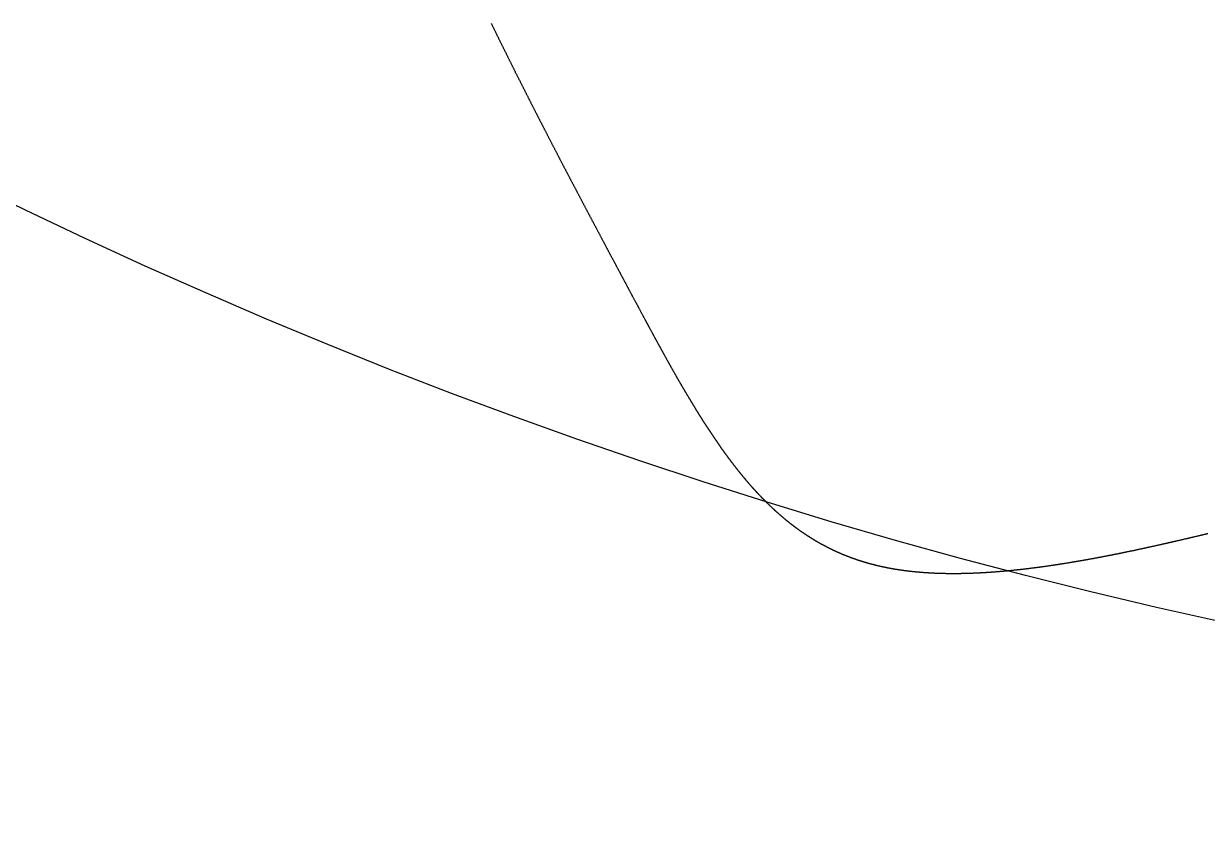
# Model space of a CAD drawing. Header units: millimetres. Extents: x 88 to 97873, y 32 to 55088.
# Drawn here: x 48499.761 to 48502.241, y 5102.381 to 5104.083 of the extents above; entities that cross this region are included whole.
import ezdxf

# ---------------------------------------------------------------- set-up
doc = ezdxf.new("R2010")
doc.units = ezdxf.units.MM
doc.header["$LTSCALE"] = 0.3

msp = doc.modelspace()

# ---------------------------------------------------------------- linework, layer by layer
msp.add_lwpolyline([(48500.7406, 5104.0839), (48500.7412, 5104.0827), (48500.7417, 5104.0816), (48500.7423, 5104.0804), (48500.7429, 5104.0792), (48500.7435, 5104.078), (48500.744, 5104.0769), (48500.7446, 5104.0757), (48500.7452, 5104.0745), (48500.7458, 5104.0733), (48500.7463, 5104.0722), (48500.7469, 5104.071), (48500.7475, 5104.0698), (48500.748, 5104.0687), (48500.7486, 5104.0675), (48500.7492, 5104.0663), (48500.7498, 5104.0651), (48500.7503, 5104.064), (48500.7509, 5104.0628), (48500.7515, 5104.0616), (48500.7521, 5104.0605), (48500.7526, 5104.0593), (48500.7532, 5104.0581), (48500.7538, 5104.057), (48500.7544, 5104.0558), (48500.7549, 5104.0546), (48500.7555, 5104.0534), (48500.7561, 5104.0523), (48500.7567, 5104.0511), (48500.7572, 5104.0499), (48500.7578, 5104.0488), (48500.7584, 5104.0476), (48500.7589, 5104.0464), (48500.7595, 5104.0453), (48500.7601, 5104.0441), (48500.7607, 5104.043), (48500.7612, 5104.0418), (48500.7618, 5104.0406), (48500.7624, 5104.0395), (48500.763, 5104.0383), (48500.7635, 5104.0371), (48500.7641, 5104.036), (48500.7647, 5104.0348), (48500.7653, 5104.0336), (48500.7658, 5104.0325), (48500.7664, 5104.0313), (48500.767, 5104.0302), (48500.7676, 5104.029), (48500.7681, 5104.0278), (48500.7687, 5104.0267), (48500.7693, 5104.0255), (48500.7699, 5104.0244), (48500.7704, 5104.0232), (48500.771, 5104.022), (48500.7716, 5104.0209), (48500.7722, 5104.0197), (48500.7727, 5104.0186), (48500.7733, 5104.0174), (48500.7739, 5104.0162), (48500.7745, 5104.0151), (48500.775, 5104.0139), (48500.7756, 5104.0128), (48500.7762, 5104.0116), (48500.7768, 5104.0105), (48500.7773, 5104.0093), (48500.7779, 5104.0082), (48500.7785, 5104.007), (48500.7791, 5104.0058), (48500.7796, 5104.0047), (48500.7802, 5104.0035), (48500.7808, 5104.0024), (48500.7814, 5104.0012), (48500.7819, 5104.0001), (48500.7825, 5103.9989), (48500.7831, 5103.9978), (48500.7837, 5103.9966), (48500.7842, 5103.9955), (48500.7848, 5103.9943), (48500.7854, 5103.9932), (48500.786, 5103.992), (48500.7865, 5103.9909), (48500.7871, 5103.9897), (48500.7877, 5103.9886), (48500.7883, 5103.9874), (48500.7888, 5103.9863), (48500.7894, 5103.9851), (48500.79, 5103.984), (48500.7905, 5103.9828), (48500.7911, 5103.9817), (48500.7917, 5103.9805), (48500.7923, 5103.9794), (48500.7928, 5103.9782), (48500.7934, 5103.9771), (48500.794, 5103.9759), (48500.7946, 5103.9748), (48500.7951, 5103.9737), (48500.7957, 5103.9725), (48500.7963, 5103.9714), (48500.7969, 5103.9702), (48500.7974, 5103.9691), (48500.798, 5103.9679), (48500.7986, 5103.9668), (48500.7992, 5103.9657), (48500.7997, 5103.9645), (48500.8003, 5103.9634), (48500.8009, 5103.9622), (48500.8015, 5103.9611), (48500.802, 5103.9599), (48500.8026, 5103.9588), (48500.8032, 5103.9577), (48500.8038, 5103.9565), (48500.8043, 5103.9554), (48500.8049, 5103.9542), (48500.8055, 5103.9531), (48500.8061, 5103.952), (48500.8066, 5103.9508), (48500.8072, 5103.9497), (48500.8078, 5103.9486), (48500.8084, 5103.9474), (48500.8089, 5103.9463), (48500.8095, 5103.9452), (48500.8101, 5103.944), (48500.8107, 5103.9429), (48500.8112, 5103.9417), (48500.8118, 5103.9406), (48500.8124, 5103.9395), (48500.8129, 5103.9383), (48500.8135, 5103.9372), (48500.8141, 5103.9361), (48500.8147, 5103.9349), (48500.8152, 5103.9338), (48500.8158, 5103.9327), (48500.8164, 5103.9316), (48500.817, 5103.9304), (48500.8175, 5103.9293), (48500.8181, 5103.9282), (48500.8187, 5103.927), (48500.8193, 5103.9259), (48500.8198, 5103.9248), (48500.8204, 5103.9236), (48500.821, 5103.9225), (48500.8215, 5103.9214), (48500.8221, 5103.9203), (48500.8227, 5103.9191), (48500.8233, 5103.918), (48500.8238, 5103.9169), (48500.8244, 5103.9158), (48500.825, 5103.9146), (48500.8256, 5103.9135), (48500.8261, 5103.9124), (48500.8267, 5103.9112), (48500.8273, 5103.9101), (48500.8279, 5103.909), (48500.8284, 5103.9079), (48500.829, 5103.9068), (48500.8296, 5103.9056), (48500.8301, 5103.9045), (48500.8307, 5103.9034), (48500.8313, 5103.9023), (48500.8319, 5103.9011), (48500.8324, 5103.9), (48500.833, 5103.8989), (48500.8336, 5103.8978), (48500.8341, 5103.8967), (48500.8347, 5103.8955), (48500.8353, 5103.8944), (48500.8359, 5103.8933), (48500.8364, 5103.8922), (48500.837, 5103.8911), (48500.8376, 5103.89), (48500.8381, 5103.8888), (48500.8387, 5103.8877), (48500.8393, 5103.8866), (48500.8399, 5103.8855), (48500.8404, 5103.8844), (48500.841, 5103.8833), (48500.8416, 5103.8821), (48500.8421, 5103.881), (48500.8427, 5103.8799), (48500.8433, 5103.8788), (48500.8439, 5103.8777), (48500.8444, 5103.8766), (48500.845, 5103.8755), (48500.8456, 5103.8744), (48500.8461, 5103.8732), (48500.8467, 5103.8721), (48500.8473, 5103.871), (48500.8479, 5103.8699), (48500.8484, 5103.8688), (48500.849, 5103.8677), (48500.8496, 5103.8666), (48500.8501, 5103.8655), (48500.8507, 5103.8644), (48500.8513, 5103.8633), (48500.8518, 5103.8622), (48500.8524, 5103.861), (48500.853, 5103.8599), (48500.8535, 5103.8588), (48500.8541, 5103.8577), (48500.8547, 5103.8566), (48500.8553, 5103.8555), (48500.8558, 5103.8544), (48500.8564, 5103.8533), (48500.857, 5103.8522), (48500.8575, 5103.8511), (48500.8581, 5103.85), (48500.8587, 5103.8489), (48500.8592, 5103.8478), (48500.8598, 5103.8467), (48500.8604, 5103.8456), (48500.8609, 5103.8445), (48500.8615, 5103.8434), (48500.8621, 5103.8423), (48500.8626, 5103.8412), (48500.8632, 5103.8401), (48500.8638, 5103.839), (48500.8643, 5103.8379), (48500.8649, 5103.8368), (48500.8655, 5103.8357), (48500.8661, 5103.8346), (48500.8666, 5103.8335), (48500.8672, 5103.8324), (48500.8678, 5103.8313), (48500.8683, 5103.8302), (48500.8689, 5103.8291), (48500.8695, 5103.828), (48500.87, 5103.8269), (48500.8706, 5103.8259), (48500.8712, 5103.8248), (48500.8717, 5103.8237), (48500.8723, 5103.8226), (48500.8729, 5103.8215), (48500.8734, 5103.8204), (48500.874, 5103.8193), (48500.8745, 5103.8182), (48500.8751, 5103.8171), (48500.8757, 5103.816), (48500.8762, 5103.8149), (48500.8768, 5103.8139), (48500.8774, 5103.8128), (48500.8779, 5103.8117), (48500.8785, 5103.8106), (48500.8791, 5103.8095), (48500.8796, 5103.8084), (48500.8802, 5103.8073), (48500.8808, 5103.8062), (48500.8813, 5103.8052), (48500.8819, 5103.8041), (48500.8825, 5103.803), (48500.883, 5103.8019), (48500.8836, 5103.8008), (48500.8841, 5103.7997), (48500.8847, 5103.7987), (48500.8853, 5103.7976), (48500.8858, 5103.7965), (48500.8864, 5103.7954), (48500.887, 5103.7943), (48500.8875, 5103.7933), (48500.8881, 5103.7922), (48500.8887, 5103.7911), (48500.8892, 5103.79), (48500.8898, 5103.7889), (48500.8903, 5103.7879), (48500.8909, 5103.7868), (48500.8915, 5103.7857), (48500.892, 5103.7846), (48500.8926, 5103.7835), (48500.8931, 5103.7825), (48500.8937, 5103.7814), (48500.8943, 5103.7803), (48500.8948, 5103.7792), (48500.8954, 5103.7782), (48500.896, 5103.7771), (48500.8965, 5103.776), (48500.8971, 5103.775), (48500.8976, 5103.7739), (48500.8982, 5103.7728), (48500.8988, 5103.7717), (48500.8993, 5103.7707), (48500.8999, 5103.7696), (48500.9004, 5103.7685), (48500.901, 5103.7675), (48500.9016, 5103.7664), (48500.9021, 5103.7653), (48500.9027, 5103.7643), (48500.9032, 5103.7632), (48500.9038, 5103.7621), (48500.9043, 5103.7611), (48500.9049, 5103.76), (48500.9055, 5103.7589), (48500.906, 5103.7579), (48500.9066, 5103.7568), (48500.9071, 5103.7557), (48500.9077, 5103.7547), (48500.9083, 5103.7536), (48500.9088, 5103.7525), (48500.9094, 5103.7515), (48500.9099, 5103.7504), (48500.9105, 5103.7493), (48500.911, 5103.7483), (48500.9116, 5103.7472), (48500.9121, 5103.7462), (48500.9127, 5103.7451), (48500.9133, 5103.744), (48500.9138, 5103.743), (48500.9144, 5103.7419), (48500.9149, 5103.7409), (48500.9155, 5103.7398), (48500.916, 5103.7388), (48500.9166, 5103.7377), (48500.9171, 5103.7366), (48500.9177, 5103.7356), (48500.9183, 5103.7345), (48500.9188, 5103.7335), (48500.9194, 5103.7324), (48500.9199, 5103.7314), (48500.9205, 5103.7303), (48500.921, 5103.7293), (48500.9216, 5103.7282), (48500.9221, 5103.7272), (48500.9227, 5103.7261), (48500.9232, 5103.7251), (48500.9238, 5103.724), (48500.9243, 5103.723), (48500.9249, 5103.7219), (48500.9255, 5103.7209), (48500.926, 5103.7198), (48500.9266, 5103.7188), (48500.9271, 5103.7177), (48500.9277, 5103.7167), (48500.9282, 5103.7156), (48500.9288, 5103.7146), (48500.9293, 5103.7135), (48500.9299, 5103.7125), (48500.9304, 5103.7114), (48500.931, 5103.7104), (48500.9315, 5103.7094), (48500.9321, 5103.7083), (48500.9326, 5103.7073), (48500.9332, 5103.7062), (48500.9337, 5103.7052), (48500.9343, 5103.7041), (48500.9348, 5103.7031), (48500.9354, 5103.7021), (48500.9359, 5103.701), (48500.9365, 5103.7), (48500.937, 5103.6989), (48500.9376, 5103.6979), (48500.9381, 5103.6969), (48500.9387, 5103.6958), (48500.9392, 5103.6948), (48500.9397, 5103.6938), (48500.9403, 5103.6927), (48500.9408, 5103.6917), (48500.9414, 5103.6907), (48500.9419, 5103.6896), (48500.9425, 5103.6886), (48500.943, 5103.6876), (48500.9436, 5103.6865), (48500.9441, 5103.6855), (48500.9447, 5103.6845), (48500.9452, 5103.6834), (48500.9458, 5103.6824), (48500.9463, 5103.6814), (48500.9468, 5103.6803), (48500.9474, 5103.6793), (48500.9479, 5103.6783), (48500.9485, 5103.6773), (48500.949, 5103.6762), (48500.9496, 5103.6752), (48500.9501, 5103.6742), (48500.9506, 5103.6731), (48500.9512, 5103.6721), (48500.9517, 5103.6711), (48500.9523, 5103.6701), (48500.9528, 5103.669), (48500.9534, 5103.668), (48500.9539, 5103.667), (48500.9544, 5103.666), (48500.955, 5103.665), (48500.9555, 5103.6639), (48500.9561, 5103.6629), (48500.9566, 5103.6619), (48500.9572, 5103.6609), (48500.9577, 5103.6598), (48500.9582, 5103.6588), (48500.9588, 5103.6578), (48500.9593, 5103.6568), (48500.9599, 5103.6558), (48500.9604, 5103.6548), (48500.9609, 5103.6537), (48500.9615, 5103.6527), (48500.962, 5103.6517), (48500.9625, 5103.6507), (48500.9631, 5103.6497), (48500.9636, 5103.6487), (48500.9642, 5103.6477), (48500.9647, 5103.6466), (48500.9652, 5103.6456), (48500.9658, 5103.6446), (48500.9663, 5103.6436), (48500.9668, 5103.6426), (48500.9674, 5103.6416), (48500.9679, 5103.6406), (48500.9685, 5103.6396), (48500.969, 5103.6386), (48500.9695, 5103.6376), (48500.9701, 5103.6365), (48500.9706, 5103.6355), (48500.9711, 5103.6345), (48500.9717, 5103.6335), (48500.9722, 5103.6325), (48500.9727, 5103.6315), (48500.9733, 5103.6305), (48500.9738, 5103.6295), (48500.9743, 5103.6285), (48500.9749, 5103.6275), (48500.9754, 5103.6265), (48500.9759, 5103.6255), (48500.9765, 5103.6245), (48500.977, 5103.6235), (48500.9775, 5103.6225), (48500.9781, 5103.6215), (48500.9786, 5103.6205), (48500.9791, 5103.6195), (48500.9796, 5103.6185), (48500.9802, 5103.6175), (48500.9807, 5103.6165), (48500.9812, 5103.6155), (48500.9818, 5103.6145), (48500.9823, 5103.6135), (48500.9828, 5103.6125), (48500.9834, 5103.6115), (48500.9839, 5103.6105), (48500.9844, 5103.6095), (48500.9849, 5103.6086), (48500.9855, 5103.6076), (48500.986, 5103.6066), (48500.9865, 5103.6056), (48500.9871, 5103.6046), (48500.9876, 5103.6036), (48500.9881, 5103.6026), (48500.9886, 5103.6016), (48500.9892, 5103.6006), (48500.9897, 5103.5996), (48500.9902, 5103.5987), (48500.9907, 5103.5977), (48500.9913, 5103.5967), (48500.9918, 5103.5957), (48500.9923, 5103.5947), (48500.9928, 5103.5937), (48500.9934, 5103.5927), (48500.9939, 5103.5918), (48500.9944, 5103.5908), (48500.9949, 5103.5898), (48500.9955, 5103.5888), (48500.996, 5103.5878), (48500.9965, 5103.5869), (48500.997, 5103.5859), (48500.9975, 5103.5849), (48500.9981, 5103.5839), (48500.9986, 5103.5829), (48500.9991, 5103.582), (48500.9996, 5103.581), (48501.0001, 5103.58), (48501.0007, 5103.579), (48501.0012, 5103.5781), (48501.0017, 5103.5771), (48501.0022, 5103.5761), (48501.0027, 5103.5751), (48501.0033, 5103.5742), (48501.0038, 5103.5732), (48501.0043, 5103.5722), (48501.0048, 5103.5712), (48501.0053, 5103.5703), (48501.0058, 5103.5693), (48501.0064, 5103.5683), (48501.0069, 5103.5674), (48501.0074, 5103.5664), (48501.0079, 5103.5654), (48501.0084, 5103.5645), (48501.0089, 5103.5635), (48501.0095, 5103.5625), (48501.01, 5103.5616), (48501.0105, 5103.5606), (48501.011, 5103.5596), (48501.0115, 5103.5587), (48501.012, 5103.5577), (48501.0125, 5103.5567), (48501.0131, 5103.5558), (48501.0136, 5103.5548), (48501.0141, 5103.5539), (48501.0146, 5103.5529), (48501.0151, 5103.5519), (48501.0156, 5103.551), (48501.0161, 5103.55), (48501.0166, 5103.5491), (48501.0172, 5103.5481), (48501.0177, 5103.5471), (48501.0182, 5103.5462), (48501.0187, 5103.5452), (48501.0192, 5103.5443), (48501.0197, 5103.5433), (48501.0202, 5103.5424), (48501.0207, 5103.5414), (48501.0212, 5103.5405), (48501.0217, 5103.5395), (48501.0222, 5103.5386), (48501.0228, 5103.5376), (48501.0233, 5103.5367), (48501.0238, 5103.5357), (48501.0243, 5103.5348), (48501.0248, 5103.5338), (48501.0253, 5103.5329), (48501.0258, 5103.5319), (48501.0263, 5103.531), (48501.0268, 5103.53), (48501.0273, 5103.5291), (48501.0278, 5103.5281), (48501.0283, 5103.5272), (48501.0288, 5103.5262), (48501.0293, 5103.5253), (48501.0298, 5103.5243), (48501.0303, 5103.5234), (48501.0308, 5103.5225), (48501.0313, 5103.5215), (48501.0318, 5103.5206), (48501.0323, 5103.5196), (48501.0328, 5103.5187), (48501.0333, 5103.5178), (48501.0338, 5103.5168), (48501.0343, 5103.5159), (48501.0348, 5103.5149), (48501.0353, 5103.514), (48501.0358, 5103.5131), (48501.0363, 5103.5121), (48501.0368, 5103.5112), (48501.0373, 5103.5103), (48501.0378, 5103.5093), (48501.0383, 5103.5084), (48501.0388, 5103.5075), (48501.0393, 5103.5065), (48501.0398, 5103.5056), (48501.0403, 5103.5047), (48501.0408, 5103.5037), (48501.0413, 5103.5028), (48501.0418, 5103.5019), (48501.0423, 5103.501), (48501.0428, 5103.5), (48501.0433, 5103.4991), (48501.0438, 5103.4982), (48501.0443, 5103.4973), (48501.0448, 5103.4963), (48501.0453, 5103.4954), (48501.0458, 5103.4945), (48501.0463, 5103.4936), (48501.0468, 5103.4926), (48501.0473, 5103.4917), (48501.0477, 5103.4908), (48501.0482, 5103.4899), (48501.0487, 5103.4889), (48501.0492, 5103.488), (48501.0497, 5103.4871), (48501.0502, 5103.4862), (48501.0507, 5103.4853), (48501.0512, 5103.4844), (48501.0517, 5103.4834), (48501.0522, 5103.4825), (48501.0527, 5103.4816), (48501.0532, 5103.4807), (48501.0536, 5103.4798), (48501.0541, 5103.4789), (48501.0546, 5103.4779), (48501.0551, 5103.477), (48501.0556, 5103.4761), (48501.0561, 5103.4752), (48501.0566, 5103.4743), (48501.0571, 5103.4734), (48501.0576, 5103.4725), (48501.058, 5103.4716), (48501.0585, 5103.4707), (48501.059, 5103.4698), (48501.0595, 5103.4689), (48501.06, 5103.4679), (48501.0605, 5103.467), (48501.061, 5103.4661), (48501.0615, 5103.4652), (48501.0619, 5103.4643), (48501.0624, 5103.4634), (48501.0629, 5103.4625), (48501.0634, 5103.4616), (48501.0639, 5103.4607), (48501.0644, 5103.4598), (48501.0649, 5103.4589), (48501.0653, 5103.458), (48501.0658, 5103.4571), (48501.0663, 5103.4562), (48501.0668, 5103.4553), (48501.0673, 5103.4544), (48501.0678, 5103.4535), (48501.0682, 5103.4526), (48501.0687, 5103.4517), (48501.0692, 5103.4508), (48501.0697, 5103.4499), (48501.0702, 5103.4491), (48501.0707, 5103.4482), (48501.0711, 5103.4473), (48501.0716, 5103.4464), (48501.0721, 5103.4455), (48501.0726, 5103.4446), (48501.0731, 5103.4437), (48501.0735, 5103.4428), (48501.074, 5103.4419), (48501.0745, 5103.441), (48501.075, 5103.4402), (48501.0755, 5103.4393), (48501.0759, 5103.4384), (48501.0764, 5103.4375), (48501.0769, 5103.4366), (48501.0774, 5103.4357), (48501.0779, 5103.4348), (48501.0783, 5103.434), (48501.0788, 5103.4331), (48501.0793, 5103.4322), (48501.0798, 5103.4313), (48501.0803, 5103.4304), (48501.0807, 5103.4296), (48501.0812, 5103.4287), (48501.0817, 5103.4278), (48501.0822, 5103.4269), (48501.0826, 5103.426), (48501.0831, 5103.4252), (48501.0836, 5103.4243), (48501.0841, 5103.4234), (48501.0845, 5103.4225), (48501.085, 5103.4217), (48501.0855, 5103.4208), (48501.086, 5103.4199), (48501.0865, 5103.4191), (48501.0869, 5103.4182), (48501.0874, 5103.4173), (48501.0879, 5103.4164), (48501.0884, 5103.4156), (48501.0888, 5103.4147), (48501.0893, 5103.4138), (48501.0898, 5103.413), (48501.0903, 5103.4121), (48501.0907, 5103.4112), (48501.0912, 5103.4104), (48501.0917, 5103.4095), (48501.0922, 5103.4086), (48501.0926, 5103.4078), (48501.0931, 5103.4069), (48501.0936, 5103.406), (48501.094, 5103.4052), (48501.0945, 5103.4043), (48501.095, 5103.4035), (48501.0955, 5103.4026), (48501.0959, 5103.4017), (48501.0964, 5103.4009), (48501.0969, 5103.4), (48501.0974, 5103.3992), (48501.0978, 5103.3983), (48501.0983, 5103.3975), (48501.0988, 5103.3966), (48501.0992, 5103.3957), (48501.0997, 5103.3949), (48501.1002, 5103.394), (48501.1007, 5103.3932), (48501.1011, 5103.3923), (48501.1016, 5103.3915), (48501.1021, 5103.3906), (48501.1025, 5103.3898), (48501.103, 5103.3889), (48501.1035, 5103.3881), (48501.104, 5103.3872), (48501.1044, 5103.3864), (48501.1049, 5103.3855), (48501.1054, 5103.3847), (48501.1058, 5103.3839), (48501.1063, 5103.383), (48501.1068, 5103.3822), (48501.1072, 5103.3813), (48501.1077, 5103.3805), (48501.1082, 5103.3796), (48501.1086, 5103.3788), (48501.1091, 5103.3779), (48501.1096, 5103.3771), (48501.1101, 5103.3763), (48501.1105, 5103.3754), (48501.111, 5103.3746), (48501.1115, 5103.3738), (48501.1119, 5103.3729), (48501.1124, 5103.3721), (48501.1129, 5103.3712), (48501.1133, 5103.3704), (48501.1138, 5103.3696), (48501.1143, 5103.3687), (48501.1147, 5103.3679), (48501.1152, 5103.3671), (48501.1157, 5103.3662), (48501.1161, 5103.3654), (48501.1166, 5103.3646), (48501.1171, 5103.3638), (48501.1175, 5103.3629), (48501.118, 5103.3621), (48501.1185, 5103.3613), (48501.1189, 5103.3604), (48501.1194, 5103.3596), (48501.1199, 5103.3588), (48501.1203, 5103.358), (48501.1208, 5103.3571), (48501.1213, 5103.3563), (48501.1217, 5103.3555), (48501.1222, 5103.3547), (48501.1227, 5103.3538), (48501.1231, 5103.353), (48501.1236, 5103.3522), (48501.1241, 5103.3514), (48501.1245, 5103.3506), (48501.125, 5103.3497), (48501.1255, 5103.3489), (48501.1259, 5103.3481), (48501.1264, 5103.3473), (48501.1269, 5103.3465), (48501.1273, 5103.3457), (48501.1278, 5103.3449), (48501.1283, 5103.344), (48501.1287, 5103.3432), (48501.1292, 5103.3424), (48501.1297, 5103.3416), (48501.1301, 5103.3408), (48501.1306, 5103.34), (48501.131, 5103.3392), (48501.1315, 5103.3384), (48501.132, 5103.3376), (48501.1324, 5103.3367), (48501.1329, 5103.3359), (48501.1334, 5103.3351), (48501.1338, 5103.3343), (48501.1343, 5103.3335), (48501.1348, 5103.3327), (48501.1352, 5103.3319), (48501.1357, 5103.3311), (48501.1362, 5103.3303), (48501.1366, 5103.3295), (48501.1371, 5103.3287), (48501.1375, 5103.3279), (48501.138, 5103.3271), (48501.1385, 5103.3263), (48501.1389, 5103.3255), (48501.1394, 5103.3247), (48501.1399, 5103.3239), (48501.1403, 5103.3231), (48501.1408, 5103.3223), (48501.1413, 5103.3215), (48501.1417, 5103.3207), (48501.1422, 5103.3199), (48501.1426, 5103.3191), (48501.1431, 5103.3184), (48501.1436, 5103.3176), (48501.144, 5103.3168), (48501.1445, 5103.316), (48501.145, 5103.3152), (48501.1454, 5103.3144), (48501.1459, 5103.3136), (48501.1464, 5103.3128), (48501.1468, 5103.312), (48501.1473, 5103.3113), (48501.1477, 5103.3105), (48501.1482, 5103.3097), (48501.1487, 5103.3089), (48501.1491, 5103.3081), (48501.1496, 5103.3073), (48501.1501, 5103.3066), (48501.1505, 5103.3058), (48501.151, 5103.305), (48501.1514, 5103.3042), (48501.1519, 5103.3034), (48501.1524, 5103.3027), (48501.1528, 5103.3019), (48501.1533, 5103.3011), (48501.1538, 5103.3003), (48501.1542, 5103.2995), (48501.1547, 5103.2988), (48501.1551, 5103.298), (48501.1556, 5103.2972), (48501.1561, 5103.2965), (48501.1565, 5103.2957), (48501.157, 5103.2949), (48501.1575, 5103.2941), (48501.1579, 5103.2934), (48501.1584, 5103.2926), (48501.1589, 5103.2918), (48501.1593, 5103.2911), (48501.1598, 5103.2903), (48501.1602, 5103.2895), (48501.1607, 5103.2888), (48501.1612, 5103.288), (48501.1616, 5103.2872), (48501.1621, 5103.2865), (48501.1626, 5103.2857), (48501.163, 5103.2849), (48501.1635, 5103.2842), (48501.1639, 5103.2834), (48501.1644, 5103.2827), (48501.1649, 5103.2819), (48501.1653, 5103.2811), (48501.1658, 5103.2804), (48501.1663, 5103.2796), (48501.1667, 5103.2789), (48501.1672, 5103.2781), (48501.1676, 5103.2774), (48501.1681, 5103.2766), (48501.1686, 5103.2759), (48501.169, 5103.2751), (48501.1695, 5103.2743), (48501.17, 5103.2736), (48501.1704, 5103.2728), (48501.1709, 5103.2721), (48501.1714, 5103.2713), (48501.1718, 5103.2706), (48501.1723, 5103.2698), (48501.1727, 5103.2691), (48501.1732, 5103.2684), (48501.1737, 5103.2676), (48501.1741, 5103.2669), (48501.1746, 5103.2661), (48501.1751, 5103.2654), (48501.1755, 5103.2646), (48501.176, 5103.2639), (48501.1764, 5103.2631), (48501.1769, 5103.2624), (48501.1774, 5103.2617), (48501.1778, 5103.2609), (48501.1783, 5103.2602), (48501.1788, 5103.2594), (48501.1792, 5103.2587), (48501.1797, 5103.258), (48501.1802, 5103.2572), (48501.1806, 5103.2565), (48501.1811, 5103.2558), (48501.1815, 5103.255), (48501.182, 5103.2543), (48501.1825, 5103.2536), (48501.1829, 5103.2528), (48501.1834, 5103.2521), (48501.1839, 5103.2514), (48501.1843, 5103.2506), (48501.1848, 5103.2499), (48501.1853, 5103.2492), (48501.1857, 5103.2485), (48501.1862, 5103.2477), (48501.1867, 5103.247), (48501.1871, 5103.2463), (48501.1876, 5103.2456), (48501.1881, 5103.2448), (48501.1885, 5103.2441), (48501.189, 5103.2434), (48501.1894, 5103.2427), (48501.1899, 5103.2419), (48501.1904, 5103.2412), (48501.1908, 5103.2405), (48501.1913, 5103.2398), (48501.1918, 5103.2391), (48501.1922, 5103.2384), (48501.1927, 5103.2376), (48501.1932, 5103.2369), (48501.1936, 5103.2362), (48501.1941, 5103.2355), (48501.1946, 5103.2348), (48501.195, 5103.2341), (48501.1955, 5103.2334), (48501.196, 5103.2326), (48501.1964, 5103.2319), (48501.1969, 5103.2312), (48501.1974, 5103.2305), (48501.1978, 5103.2298), (48501.1983, 5103.2291), (48501.1988, 5103.2284), (48501.1992, 5103.2277), (48501.1997, 5103.227), (48501.2002, 5103.2263), (48501.2006, 5103.2256), (48501.2011, 5103.2249), (48501.2016, 5103.2242), (48501.202, 5103.2235), (48501.2025, 5103.2228), (48501.203, 5103.2221), (48501.2034, 5103.2214), (48501.2039, 5103.2207), (48501.2044, 5103.22), (48501.2048, 5103.2193), (48501.2053, 5103.2186), (48501.2058, 5103.2179), (48501.2063, 5103.2172), (48501.2067, 5103.2165), (48501.2072, 5103.2158), (48501.2077, 5103.2151), (48501.2081, 5103.2144), (48501.2086, 5103.2137), (48501.2091, 5103.213), (48501.2095, 5103.2123), (48501.21, 5103.2116), (48501.2105, 5103.2109), (48501.2109, 5103.2103), (48501.2114, 5103.2096), (48501.2119, 5103.2089), (48501.2124, 5103.2082), (48501.2128, 5103.2075), (48501.2133, 5103.2068), (48501.2138, 5103.2061), (48501.2142, 5103.2055), (48501.2147, 5103.2048), (48501.2152, 5103.2041), (48501.2156, 5103.2034), (48501.2161, 5103.2027), (48501.2166, 5103.2021), (48501.2171, 5103.2014), (48501.2175, 5103.2007), (48501.218, 5103.2), (48501.2185, 5103.1994), (48501.2189, 5103.1987), (48501.2194, 5103.198), (48501.2199, 5103.1973), (48501.2204, 5103.1967), (48501.2208, 5103.196), (48501.2213, 5103.1953), (48501.2218, 5103.1946), (48501.2223, 5103.194), (48501.2227, 5103.1933), (48501.2232, 5103.1926), (48501.2237, 5103.192), (48501.2241, 5103.1913), (48501.2246, 5103.1906), (48501.2251, 5103.19), (48501.2256, 5103.1893), (48501.226, 5103.1886), (48501.2265, 5103.188), (48501.227, 5103.1873), (48501.2275, 5103.1867), (48501.2279, 5103.186), (48501.2284, 5103.1853), (48501.2289, 5103.1847), (48501.2294, 5103.184), (48501.2298, 5103.1834), (48501.2303, 5103.1827), (48501.2308, 5103.182), (48501.2313, 5103.1814), (48501.2317, 5103.1807), (48501.2322, 5103.1801), (48501.2327, 5103.1794), (48501.2332, 5103.1788), (48501.2337, 5103.1781), (48501.2341, 5103.1775), (48501.2346, 5103.1768), (48501.2351, 5103.1762), (48501.2356, 5103.1755), (48501.236, 5103.1749), (48501.2365, 5103.1742), (48501.237, 5103.1736), (48501.2375, 5103.1729), (48501.238, 5103.1723), (48501.2384, 5103.1716), (48501.2389, 5103.171), (48501.2394, 5103.1704), (48501.2399, 5103.1697), (48501.2404, 5103.1691), (48501.2408, 5103.1684), (48501.2413, 5103.1678), (48501.2418, 5103.1672), (48501.2423, 5103.1665), (48501.2428, 5103.1659), (48501.2432, 5103.1652), (48501.2437, 5103.1646), (48501.2442, 5103.164), (48501.2447, 5103.1633), (48501.2452, 5103.1627), (48501.2456, 5103.1621), (48501.2461, 5103.1614), (48501.2466, 5103.1608), (48501.2471, 5103.1602), (48501.2476, 5103.1596), (48501.2481, 5103.1589), (48501.2485, 5103.1583), (48501.249, 5103.1577), (48501.2495, 5103.157), (48501.25, 5103.1564), (48501.2505, 5103.1558), (48501.251, 5103.1552), (48501.2514, 5103.1545), (48501.2519, 5103.1539), (48501.2524, 5103.1533), (48501.2529, 5103.1527), (48501.2534, 5103.1521), (48501.2539, 5103.1514), (48501.2543, 5103.1508), (48501.2548, 5103.1502), (48501.2553, 5103.1496), (48501.2558, 5103.149), (48501.2563, 5103.1484), (48501.2568, 5103.1477), (48501.2573, 5103.1471), (48501.2577, 5103.1465), (48501.2582, 5103.1459), (48501.2587, 5103.1453), (48501.2592, 5103.1447), (48501.2597, 5103.1441), (48501.2602, 5103.1435), (48501.2607, 5103.1429), (48501.2612, 5103.1422), (48501.2617, 5103.1416), (48501.2621, 5103.141), (48501.2626, 5103.1404), (48501.2631, 5103.1398), (48501.2636, 5103.1392), (48501.2641, 5103.1386), (48501.2646, 5103.138), (48501.2651, 5103.1374), (48501.2656, 5103.1368), (48501.2661, 5103.1362), (48501.2666, 5103.1356), (48501.2671, 5103.135), (48501.2675, 5103.1344), (48501.268, 5103.1338), (48501.2685, 5103.1332), (48501.269, 5103.1326), (48501.2695, 5103.132), (48501.27, 5103.1314), (48501.2705, 5103.1308), (48501.271, 5103.1303), (48501.2715, 5103.1297), (48501.272, 5103.1291), (48501.2725, 5103.1285), (48501.273, 5103.1279), (48501.2735, 5103.1273), (48501.274, 5103.1267), (48501.2745, 5103.1261), (48501.275, 5103.1256), (48501.2754, 5103.125), (48501.2759, 5103.1244), (48501.2764, 5103.1238), (48501.2769, 5103.1232), (48501.2774, 5103.1226), (48501.2779, 5103.1221), (48501.2784, 5103.1215), (48501.2789, 5103.1209), (48501.2794, 5103.1203), (48501.2799, 5103.1197), (48501.2804, 5103.1192), (48501.2809, 5103.1186), (48501.2814, 5103.118), (48501.2819, 5103.1174), (48501.2824, 5103.1169), (48501.2829, 5103.1163), (48501.2834, 5103.1157), (48501.2839, 5103.1151), (48501.2844, 5103.1146), (48501.2849, 5103.114), (48501.2854, 5103.1134), (48501.2859, 5103.1129), (48501.2864, 5103.1123), (48501.2869, 5103.1117), (48501.2874, 5103.1112), (48501.2879, 5103.1106), (48501.2884, 5103.11), (48501.289, 5103.1095), (48501.2895, 5103.1089), (48501.29, 5103.1084), (48501.2905, 5103.1078), (48501.291, 5103.1072), (48501.2915, 5103.1067), (48501.292, 5103.1061), (48501.2925, 5103.1056), (48501.293, 5103.105), (48501.2935, 5103.1044), (48501.294, 5103.1039), (48501.2945, 5103.1033), (48501.295, 5103.1028), (48501.2955, 5103.1022), (48501.296, 5103.1017), (48501.2965, 5103.1011), (48501.2971, 5103.1006), (48501.2976, 5103.1), (48501.2981, 5103.0995), (48501.2986, 5103.0989), (48501.2991, 5103.0984), (48501.2996, 5103.0978), (48501.3001, 5103.0973), (48501.3006, 5103.0968), (48501.3011, 5103.0962), (48501.3017, 5103.0957), (48501.3022, 5103.0951), (48501.3027, 5103.0946), (48501.3032, 5103.094), (48501.3037, 5103.0935), (48501.3042, 5103.093), (48501.3047, 5103.0924), (48501.3052, 5103.0919), (48501.3058, 5103.0914), (48501.3063, 5103.0908), (48501.3068, 5103.0903), (48501.3073, 5103.0898), (48501.3078, 5103.0892), (48501.3083, 5103.0887), (48501.3089, 5103.0882), (48501.3094, 5103.0876), (48501.3099, 5103.0871), (48501.3104, 5103.0866), (48501.3109, 5103.086), (48501.3114, 5103.0855), (48501.312, 5103.085), (48501.3125, 5103.0845), (48501.313, 5103.0839), (48501.3135, 5103.0834), (48501.314, 5103.0829), (48501.3146, 5103.0824), (48501.3151, 5103.0818), (48501.3156, 5103.0813), (48501.3161, 5103.0808), (48501.3166, 5103.0803), (48501.3172, 5103.0798), (48501.3177, 5103.0792), (48501.3182, 5103.0787), (48501.3187, 5103.0782), (48501.3193, 5103.0777), (48501.3198, 5103.0772), (48501.3203, 5103.0767), (48501.3208, 5103.0762), (48501.3214, 5103.0757), (48501.3219, 5103.0751), (48501.3224, 5103.0746), (48501.3229, 5103.0741), (48501.3235, 5103.0736), (48501.324, 5103.0731), (48501.3245, 5103.0726), (48501.325, 5103.0721), (48501.3256, 5103.0716), (48501.3261, 5103.0711), (48501.3266, 5103.0706), (48501.3272, 5103.0701), (48501.3277, 5103.0696), (48501.3282, 5103.0691), (48501.3287, 5103.0686), (48501.3293, 5103.0681), (48501.3298, 5103.0676), (48501.3303, 5103.0671), (48501.3309, 5103.0666), (48501.3314, 5103.0661), (48501.3319, 5103.0656), (48501.3325, 5103.0651), (48501.333, 5103.0646), (48501.3335, 5103.0641), (48501.3341, 5103.0636), (48501.3346, 5103.0631), (48501.3351, 5103.0626), (48501.3357, 5103.0622), (48501.3362, 5103.0617), (48501.3367, 5103.0612), (48501.3373, 5103.0607), (48501.3378, 5103.0602), (48501.3384, 5103.0597), (48501.3389, 5103.0592), (48501.3394, 5103.0588), (48501.34, 5103.0583), (48501.3405, 5103.0578), (48501.341, 5103.0573), (48501.3416, 5103.0568), (48501.3421, 5103.0564), (48501.3427, 5103.0559), (48501.3432, 5103.0554), (48501.3438, 5103.0549), (48501.3443, 5103.0545), (48501.3448, 5103.054), (48501.3454, 5103.0535), (48501.3459, 5103.053), (48501.3465, 5103.0526), (48501.347, 5103.0521), (48501.3476, 5103.0516), (48501.3481, 5103.0511), (48501.3486, 5103.0507), (48501.3492, 5103.0502), (48501.3497, 5103.0497), (48501.3503, 5103.0493), (48501.3508, 5103.0488), (48501.3514, 5103.0484), (48501.3519, 5103.0479), (48501.3525, 5103.0474), (48501.353, 5103.047), (48501.3536, 5103.0465), (48501.3541, 5103.046), (48501.3547, 5103.0456), (48501.3552, 5103.0451), (48501.3558, 5103.0447), (48501.3563, 5103.0442), (48501.3569, 5103.0438), (48501.3574, 5103.0433), (48501.358, 5103.0428), (48501.3585, 5103.0424), (48501.3591, 5103.0419), (48501.3596, 5103.0415), (48501.3602, 5103.041), (48501.3608, 5103.0406), (48501.3613, 5103.0401), (48501.3619, 5103.0397), (48501.3624, 5103.0392), (48501.363, 5103.0388), (48501.3635, 5103.0384), (48501.3641, 5103.0379), (48501.3647, 5103.0375), (48501.3652, 5103.037), (48501.3658, 5103.0366), (48501.3663, 5103.0361), (48501.3669, 5103.0357), (48501.3674, 5103.0353), (48501.368, 5103.0348), (48501.3686, 5103.0344), (48501.3691, 5103.034), (48501.3697, 5103.0335), (48501.3703, 5103.0331), (48501.3708, 5103.0326), (48501.3714, 5103.0322), (48501.372, 5103.0318), (48501.3725, 5103.0314), (48501.3731, 5103.0309), (48501.3736, 5103.0305), (48501.3742, 5103.0301), (48501.3748, 5103.0296), (48501.3753, 5103.0292), (48501.3759, 5103.0288), (48501.3765, 5103.0284), (48501.3771, 5103.0279), (48501.3776, 5103.0275), (48501.3782, 5103.0271), (48501.3788, 5103.0267), (48501.3793, 5103.0262), (48501.3799, 5103.0258), (48501.3805, 5103.0254), (48501.381, 5103.025), (48501.3816, 5103.0246), (48501.3822, 5103.0241), (48501.3828, 5103.0237), (48501.3833, 5103.0233), (48501.3839, 5103.0229), (48501.3845, 5103.0225), (48501.3851, 5103.0221), (48501.3856, 5103.0217), (48501.3862, 5103.0213), (48501.3868, 5103.0208), (48501.3874, 5103.0204), (48501.3879, 5103.02), (48501.3885, 5103.0196), (48501.3891, 5103.0192), (48501.3897, 5103.0188), (48501.3903, 5103.0184), (48501.3908, 5103.018), (48501.3914, 5103.0176), (48501.392, 5103.0172), (48501.3926, 5103.0168), (48501.3932, 5103.0164), (48501.3938, 5103.016), (48501.3943, 5103.0156), (48501.3949, 5103.0152), (48501.3955, 5103.0148), (48501.3961, 5103.0144), (48501.3967, 5103.014), (48501.3973, 5103.0136), (48501.3978, 5103.0132), (48501.3984, 5103.0128), (48501.399, 5103.0125), (48501.3996, 5103.0121), (48501.4002, 5103.0117), (48501.4008, 5103.0113), (48501.4014, 5103.0109), (48501.402, 5103.0105), (48501.4026, 5103.0101), (48501.4032, 5103.0097), (48501.4037, 5103.0094), (48501.4043, 5103.009), (48501.4049, 5103.0086), (48501.4055, 5103.0082), (48501.4061, 5103.0078), (48501.4067, 5103.0075), (48501.4073, 5103.0071), (48501.4079, 5103.0067), (48501.4085, 5103.0063), (48501.4091, 5103.0059), (48501.4097, 5103.0056), (48501.4103, 5103.0052), (48501.4109, 5103.0048), (48501.4115, 5103.0044), (48501.4121, 5103.0041), (48501.4127, 5103.0037), (48501.4133, 5103.0033), (48501.4139, 5103.003), (48501.4145, 5103.0026), (48501.4151, 5103.0022), (48501.4157, 5103.0019), (48501.4163, 5103.0015), (48501.4169, 5103.0011), (48501.4175, 5103.0008), (48501.4181, 5103.0004), (48501.4187, 5103.0001), (48501.4193, 5102.9997), (48501.4199, 5102.9993), (48501.4205, 5102.999), (48501.4211, 5102.9986), (48501.4218, 5102.9983), (48501.4224, 5102.9979), (48501.423, 5102.9975), (48501.4236, 5102.9972), (48501.4242, 5102.9968), (48501.4248, 5102.9965), (48501.4254, 5102.9961), (48501.426, 5102.9958), (48501.4266, 5102.9954), (48501.4273, 5102.9951), (48501.4279, 5102.9947), (48501.4285, 5102.9944), (48501.4291, 5102.994), (48501.4297, 5102.9937), (48501.4303, 5102.9934), (48501.431, 5102.993), (48501.4316, 5102.9927), (48501.4322, 5102.9923), (48501.4328, 5102.992), (48501.4334, 5102.9916), (48501.434, 5102.9913), (48501.4347, 5102.991), (48501.4353, 5102.9906), (48501.4359, 5102.9903), (48501.4365, 5102.99), (48501.4372, 5102.9896), (48501.4378, 5102.9893), (48501.4384, 5102.989), (48501.439, 5102.9886), (48501.4397, 5102.9883), (48501.4403, 5102.988), (48501.4409, 5102.9876), (48501.4415, 5102.9873), (48501.4422, 5102.987), (48501.4428, 5102.9867), (48501.4434, 5102.9863), (48501.444, 5102.986), (48501.4447, 5102.9857), (48501.4453, 5102.9854), (48501.4459, 5102.985), (48501.4466, 5102.9847), (48501.4472, 5102.9844), (48501.4478, 5102.9841), (48501.4485, 5102.9838), (48501.4491, 5102.9835), (48501.4497, 5102.9831), (48501.4504, 5102.9828), (48501.451, 5102.9825), (48501.4516, 5102.9822), (48501.4523, 5102.9819), (48501.4529, 5102.9816), (48501.4536, 5102.9813), (48501.4542, 5102.981), (48501.4548, 5102.9806), (48501.4555, 5102.9803), (48501.4561, 5102.98), (48501.4568, 5102.9797), (48501.4574, 5102.9794), (48501.4581, 5102.9791), (48501.4587, 5102.9788), (48501.4593, 5102.9785), (48501.46, 5102.9782), (48501.4606, 5102.9779), (48501.4613, 5102.9776), (48501.4619, 5102.9773), (48501.4626, 5102.977), (48501.4632, 5102.9767), (48501.4639, 5102.9764), (48501.4645, 5102.9761), (48501.4652, 5102.9758), (48501.4658, 5102.9755), (48501.4665, 5102.9753), (48501.4671, 5102.975), (48501.4678, 5102.9747), (48501.4684, 5102.9744), (48501.4691, 5102.9741), (48501.4697, 5102.9738), (48501.4704, 5102.9735), (48501.4711, 5102.9732), (48501.4717, 5102.973), (48501.4724, 5102.9727), (48501.473, 5102.9724), (48501.4737, 5102.9721), (48501.4743, 5102.9718), (48501.475, 5102.9715), (48501.4757, 5102.9713), (48501.4763, 5102.971), (48501.477, 5102.9707), (48501.4776, 5102.9704), (48501.4783, 5102.9702), (48501.479, 5102.9699), (48501.4796, 5102.9696), (48501.4803, 5102.9693), (48501.481, 5102.9691), (48501.4816, 5102.9688), (48501.4823, 5102.9685), (48501.483, 5102.9683), (48501.4836, 5102.968), (48501.4843, 5102.9677), (48501.485, 5102.9675), (48501.4856, 5102.9672), (48501.4863, 5102.9669), (48501.487, 5102.9667), (48501.4877, 5102.9664), (48501.4883, 5102.9661), (48501.489, 5102.9659), (48501.4897, 5102.9656), (48501.4904, 5102.9654), (48501.491, 5102.9651), (48501.4917, 5102.9649), (48501.4924, 5102.9646), (48501.4931, 5102.9644), (48501.4937, 5102.9641), (48501.4944, 5102.9638), (48501.4951, 5102.9636), (48501.4958, 5102.9633), (48501.4965, 5102.9631), (48501.4972, 5102.9628), (48501.4978, 5102.9626), (48501.4985, 5102.9624), (48501.4992, 5102.9621), (48501.4999, 5102.9619), (48501.5006, 5102.9616), (48501.5013, 5102.9614), (48501.5019, 5102.9611), (48501.5026, 5102.9609), (48501.5033, 5102.9607), (48501.504, 5102.9604), (48501.5047, 5102.9602), (48501.5054, 5102.9599), (48501.5061, 5102.9597), (48501.5068, 5102.9595), (48501.5075, 5102.9592), (48501.5082, 5102.959), (48501.5089, 5102.9588), (48501.5096, 5102.9585), (48501.5103, 5102.9583), (48501.5109, 5102.9581), (48501.5116, 5102.9578), (48501.5123, 5102.9576), (48501.513, 5102.9574), (48501.5137, 5102.9572), (48501.5144, 5102.9569), (48501.5151, 5102.9567), (48501.5158, 5102.9565), (48501.5165, 5102.9563), (48501.5172, 5102.9561), (48501.518, 5102.9558), (48501.5187, 5102.9556), (48501.5194, 5102.9554), (48501.5201, 5102.9552), (48501.5208, 5102.955), (48501.5215, 5102.9548), (48501.5222, 5102.9545), (48501.5229, 5102.9543), (48501.5236, 5102.9541), (48501.5243, 5102.9539), (48501.525, 5102.9537), (48501.5257, 5102.9535), (48501.5265, 5102.9533), (48501.5272, 5102.9531), (48501.5279, 5102.9529), (48501.5286, 5102.9527), (48501.5293, 5102.9525), (48501.53, 5102.9522), (48501.5307, 5102.952), (48501.5315, 5102.9518), (48501.5322, 5102.9516), (48501.5329, 5102.9514), (48501.5336, 5102.9512), (48501.5343, 5102.951), (48501.5351, 5102.9509), (48501.5358, 5102.9507), (48501.5365, 5102.9505), (48501.5372, 5102.9503), (48501.538, 5102.9501), (48501.5387, 5102.9499), (48501.5394, 5102.9497), (48501.5401, 5102.9495), (48501.5409, 5102.9493), (48501.5416, 5102.9491), (48501.5423, 5102.9489), (48501.543, 5102.9488), (48501.5438, 5102.9486), (48501.5445, 5102.9484), (48501.5452, 5102.9482), (48501.546, 5102.948), (48501.5467, 5102.9478), (48501.5474, 5102.9477), (48501.5482, 5102.9475), (48501.5489, 5102.9473), (48501.5496, 5102.9471), (48501.5504, 5102.9469), (48501.5511, 5102.9468), (48501.5519, 5102.9466), (48501.5526, 5102.9464), (48501.5533, 5102.9463), (48501.5541, 5102.9461), (48501.5548, 5102.9459), (48501.5556, 5102.9457), (48501.5563, 5102.9456), (48501.5571, 5102.9454), (48501.5578, 5102.9452), (48501.5586, 5102.9451), (48501.5593, 5102.9449), (48501.56, 5102.9448), (48501.5608, 5102.9446), (48501.5615, 5102.9444), (48501.5623, 5102.9443), (48501.563, 5102.9441), (48501.5638, 5102.9439), (48501.5645, 5102.9438), (48501.5653, 5102.9436), (48501.5661, 5102.9435), (48501.5668, 5102.9433), (48501.5676, 5102.9432), (48501.5683, 5102.943), (48501.5691, 5102.9429), (48501.5698, 5102.9427), (48501.5706, 5102.9426), (48501.5714, 5102.9424), (48501.5721, 5102.9423), (48501.5729, 5102.9421), (48501.5736, 5102.942), (48501.5744, 5102.9418), (48501.5752, 5102.9417), (48501.5759, 5102.9415), (48501.5767, 5102.9414), (48501.5775, 5102.9413), (48501.5782, 5102.9411), (48501.579, 5102.941), (48501.5798, 5102.9408), (48501.5805, 5102.9407), (48501.5813, 5102.9406), (48501.5821, 5102.9404), (48501.5828, 5102.9403), (48501.5836, 5102.9402), (48501.5844, 5102.94), (48501.5852, 5102.9399), (48501.5859, 5102.9398), (48501.5867, 5102.9396), (48501.5875, 5102.9395), (48501.5883, 5102.9394), (48501.589, 5102.9393), (48501.5898, 5102.9391), (48501.5906, 5102.939), (48501.5914, 5102.9389), (48501.5922, 5102.9388), (48501.5929, 5102.9386), (48501.5937, 5102.9385), (48501.5945, 5102.9384), (48501.5953, 5102.9383), (48501.5961, 5102.9382), (48501.5969, 5102.938), (48501.5976, 5102.9379), (48501.5984, 5102.9378), (48501.5992, 5102.9377), (48501.6, 5102.9376), (48501.6008, 5102.9375), (48501.6016, 5102.9374), (48501.6024, 5102.9373), (48501.6032, 5102.9371), (48501.604, 5102.937), (48501.6047, 5102.9369), (48501.6055, 5102.9368), (48501.6063, 5102.9367), (48501.6071, 5102.9366), (48501.6079, 5102.9365), (48501.6087, 5102.9364), (48501.6095, 5102.9363), (48501.6103, 5102.9362), (48501.6111, 5102.9361), (48501.6119, 5102.936), (48501.6127, 5102.9359), (48501.6135, 5102.9358), (48501.6143, 5102.9357), (48501.6151, 5102.9356), (48501.6159, 5102.9355), (48501.6167, 5102.9354), (48501.6175, 5102.9353), (48501.6183, 5102.9352), (48501.6191, 5102.9351), (48501.6199, 5102.9351), (48501.6208, 5102.935), (48501.6216, 5102.9349), (48501.6224, 5102.9348), (48501.6232, 5102.9347), (48501.624, 5102.9346), (48501.6248, 5102.9345), (48501.6256, 5102.9344), (48501.6264, 5102.9344), (48501.6272, 5102.9343), (48501.6281, 5102.9342), (48501.6289, 5102.9341), (48501.6297, 5102.934), (48501.6305, 5102.934), (48501.6313, 5102.9339), (48501.6321, 5102.9338), (48501.633, 5102.9337), (48501.6338, 5102.9337), (48501.6346, 5102.9336), (48501.6354, 5102.9335), (48501.6362, 5102.9334), (48501.6371, 5102.9334), (48501.6379, 5102.9333), (48501.6387, 5102.9332), (48501.6395, 5102.9331), (48501.6404, 5102.9331), (48501.6412, 5102.933), (48501.642, 5102.9329), (48501.6428, 5102.9329), (48501.6437, 5102.9328), (48501.6445, 5102.9328), (48501.6453, 5102.9327), (48501.6462, 5102.9326), (48501.647, 5102.9326), (48501.6478, 5102.9325), (48501.6487, 5102.9324), (48501.6495, 5102.9324), (48501.6503, 5102.9323), (48501.6512, 5102.9323), (48501.652, 5102.9322), (48501.6528, 5102.9322), (48501.6537, 5102.9321), (48501.6545, 5102.9321), (48501.6553, 5102.932), (48501.6562, 5102.932), (48501.657, 5102.9319), (48501.6579, 5102.9319), (48501.6587, 5102.9318), (48501.6595, 5102.9318), (48501.6604, 5102.9317), (48501.6612, 5102.9317), (48501.6621, 5102.9316), (48501.6629, 5102.9316), (48501.6638, 5102.9315), (48501.6646, 5102.9315), (48501.6655, 5102.9314), (48501.6663, 5102.9314), (48501.6672, 5102.9314), (48501.668, 5102.9313), (48501.6689, 5102.9313), (48501.6697, 5102.9312), (48501.6706, 5102.9312), (48501.6714, 5102.9312), (48501.6723, 5102.9311), (48501.6731, 5102.9311), (48501.674, 5102.9311), (48501.6748, 5102.931), (48501.6757, 5102.931), (48501.6765, 5102.931), (48501.6774, 5102.9309), (48501.6783, 5102.9309), (48501.6791, 5102.9309), (48501.68, 5102.9309), (48501.6808, 5102.9308), (48501.6817, 5102.9308), (48501.6826, 5102.9308), (48501.6834, 5102.9308), (48501.6843, 5102.9307), (48501.6851, 5102.9307), (48501.686, 5102.9307), (48501.6869, 5102.9307), (48501.6877, 5102.9306), (48501.6886, 5102.9306), (48501.6895, 5102.9306), (48501.6903, 5102.9306), (48501.6912, 5102.9306), (48501.6921, 5102.9306), (48501.693, 5102.9305), (48501.6938, 5102.9305), (48501.6947, 5102.9305), (48501.6956, 5102.9305), (48501.6964, 5102.9305), (48501.6973, 5102.9305), (48501.6982, 5102.9305), (48501.6991, 5102.9305), (48501.6999, 5102.9304), (48501.7008, 5102.9304), (48501.7017, 5102.9304), (48501.7026, 5102.9304), (48501.7034, 5102.9304), (48501.7043, 5102.9304), (48501.7052, 5102.9304), (48501.7061, 5102.9304), (48501.707, 5102.9304), (48501.7078, 5102.9304), (48501.7087, 5102.9304), (48501.7096, 5102.9304), (48501.7105, 5102.9304), (48501.7114, 5102.9304), (48501.7123, 5102.9304), (48501.7132, 5102.9304), (48501.714, 5102.9304), (48501.7149, 5102.9304), (48501.7158, 5102.9304), (48501.7167, 5102.9304), (48501.7176, 5102.9304), (48501.7185, 5102.9304), (48501.7194, 5102.9305), (48501.7203, 5102.9305), (48501.7212, 5102.9305), (48501.7221, 5102.9305), (48501.7229, 5102.9305), (48501.7238, 5102.9305), (48501.7247, 5102.9305), (48501.7256, 5102.9305), (48501.7265, 5102.9306), (48501.7274, 5102.9306), (48501.7283, 5102.9306), (48501.7292, 5102.9306), (48501.7301, 5102.9306), (48501.731, 5102.9306), (48501.7319, 5102.9307), (48501.7328, 5102.9307), (48501.7337, 5102.9307), (48501.7346, 5102.9307), (48501.7355, 5102.9307), (48501.7364, 5102.9308), (48501.7373, 5102.9308), (48501.7382, 5102.9308), (48501.7391, 5102.9308), (48501.7401, 5102.9309), (48501.741, 5102.9309), (48501.7419, 5102.9309), (48501.7428, 5102.931), (48501.7437, 5102.931), (48501.7446, 5102.931), (48501.7455, 5102.931), (48501.7464, 5102.9311), (48501.7473, 5102.9311), (48501.7482, 5102.9311), (48501.7492, 5102.9312), (48501.7501, 5102.9312), (48501.751, 5102.9313), (48501.7519, 5102.9313), (48501.7528, 5102.9313), (48501.7537, 5102.9314), (48501.7547, 5102.9314), (48501.7556, 5102.9314), (48501.7565, 5102.9315), (48501.7574, 5102.9315), (48501.7583, 5102.9316), (48501.7592, 5102.9316), (48501.7602, 5102.9317), (48501.7611, 5102.9317), (48501.762, 5102.9317), (48501.7629, 5102.9318), (48501.7639, 5102.9318), (48501.7648, 5102.9319), (48501.7657, 5102.9319), (48501.7666, 5102.932), (48501.7676, 5102.932), (48501.7685, 5102.9321), (48501.7694, 5102.9321), (48501.7703, 5102.9322), (48501.7713, 5102.9322), (48501.7722, 5102.9323), (48501.7731, 5102.9323), (48501.7741, 5102.9324), (48501.775, 5102.9325), (48501.7759, 5102.9325), (48501.7769, 5102.9326), (48501.7778, 5102.9326), (48501.7787, 5102.9327), (48501.7797, 5102.9327), (48501.7806, 5102.9328), (48501.7815, 5102.9329), (48501.7825, 5102.9329), (48501.7834, 5102.933), (48501.7844, 5102.933), (48501.7853, 5102.9331), (48501.7862, 5102.9332), (48501.7872, 5102.9332), (48501.7881, 5102.9333), (48501.7891, 5102.9334), (48501.79, 5102.9334), (48501.7909, 5102.9335), (48501.7919, 5102.9336), (48501.7928, 5102.9336), (48501.7938, 5102.9337), (48501.7947, 5102.9338), (48501.7957, 5102.9339), (48501.7966, 5102.9339), (48501.7976, 5102.934), (48501.7985, 5102.9341), (48501.7995, 5102.9341), (48501.8004, 5102.9342), (48501.8014, 5102.9343), (48501.8023, 5102.9344), (48501.8033, 5102.9344), (48501.8042, 5102.9345), (48501.8052, 5102.9346), (48501.8061, 5102.9347), (48501.8071, 5102.9348), (48501.808, 5102.9348), (48501.809, 5102.9349), (48501.8099, 5102.935), (48501.8109, 5102.9351), (48501.8118, 5102.9352), (48501.8128, 5102.9353), (48501.8138, 5102.9353), (48501.8147, 5102.9354), (48501.8157, 5102.9355), (48501.8166, 5102.9356), (48501.8176, 5102.9357), (48501.8186, 5102.9358), (48501.8195, 5102.9359), (48501.8205, 5102.9359), (48501.8214, 5102.936), (48501.8224, 5102.9361), (48501.8234, 5102.9362), (48501.8243, 5102.9363), (48501.8253, 5102.9364), (48501.8263, 5102.9365), (48501.8272, 5102.9366), (48501.8282, 5102.9367), (48501.8292, 5102.9368), (48501.8301, 5102.9369), (48501.8311, 5102.937), (48501.8321, 5102.9371), (48501.8331, 5102.9372), (48501.834, 5102.9373), (48501.835, 5102.9374), (48501.836, 5102.9375), (48501.8369, 5102.9376), (48501.8379, 5102.9377), (48501.8389, 5102.9378), (48501.8399, 5102.9379), (48501.8408, 5102.938), (48501.8418, 5102.9381), (48501.8428, 5102.9382), (48501.8438, 5102.9383), (48501.8448, 5102.9384), (48501.8457, 5102.9385), (48501.8467, 5102.9386), (48501.8477, 5102.9387), (48501.8487, 5102.9388), (48501.8497, 5102.9389), (48501.8506, 5102.9391), (48501.8516, 5102.9392), (48501.8526, 5102.9393), (48501.8536, 5102.9394), (48501.8546, 5102.9395), (48501.8556, 5102.9396), (48501.8565, 5102.9397), (48501.8575, 5102.9398), (48501.8585, 5102.94), (48501.8595, 5102.9401), (48501.8605, 5102.9402), (48501.8615, 5102.9403), (48501.8625, 5102.9404), (48501.8635, 5102.9405), (48501.8644, 5102.9407), (48501.8654, 5102.9408), (48501.8664, 5102.9409), (48501.8674, 5102.941), (48501.8684, 5102.9411), (48501.8694, 5102.9413), (48501.8704, 5102.9414), (48501.8714, 5102.9415), (48501.8724, 5102.9416), (48501.8734, 5102.9418), (48501.8744, 5102.9419), (48501.8754, 5102.942), (48501.8764, 5102.9421), (48501.8774, 5102.9423), (48501.8784, 5102.9424), (48501.8794, 5102.9425), (48501.8804, 5102.9427), (48501.8814, 5102.9428), (48501.8824, 5102.9429), (48501.8834, 5102.943), (48501.8844, 5102.9432), (48501.8854, 5102.9433), (48501.8864, 5102.9434), (48501.8874, 5102.9436), (48501.8884, 5102.9437), (48501.8894, 5102.9438), (48501.8904, 5102.944), (48501.8914, 5102.9441), (48501.8924, 5102.9443), (48501.8934, 5102.9444), (48501.8944, 5102.9445), (48501.8955, 5102.9447), (48501.8965, 5102.9448), (48501.8975, 5102.945), (48501.8985, 5102.9451), (48501.8995, 5102.9452), (48501.9005, 5102.9454), (48501.9015, 5102.9455), (48501.9025, 5102.9457), (48501.9035, 5102.9458), (48501.9046, 5102.9459), (48501.9056, 5102.9461), (48501.9066, 5102.9462), (48501.9076, 5102.9464), (48501.9086, 5102.9465), (48501.9096, 5102.9467), (48501.9107, 5102.9468), (48501.9117, 5102.947), (48501.9127, 5102.9471), (48501.9137, 5102.9473), (48501.9147, 5102.9474), (48501.9158, 5102.9476), (48501.9168, 5102.9477), (48501.9178, 5102.9479), (48501.9188, 5102.948), (48501.9198, 5102.9482), (48501.9209, 5102.9483), (48501.9219, 5102.9485), (48501.9229, 5102.9486), (48501.9239, 5102.9488), (48501.925, 5102.949), (48501.926, 5102.9491), (48501.927, 5102.9493), (48501.9281, 5102.9494), (48501.9291, 5102.9496), (48501.9301, 5102.9497), (48501.9311, 5102.9499), (48501.9322, 5102.9501), (48501.9332, 5102.9502), (48501.9342, 5102.9504), (48501.9353, 5102.9505), (48501.9363, 5102.9507), (48501.9373, 5102.9509), (48501.9384, 5102.951), (48501.9394, 5102.9512), (48501.9404, 5102.9514), (48501.9415, 5102.9515), (48501.9425, 5102.9517), (48501.9435, 5102.9519), (48501.9446, 5102.952), (48501.9456, 5102.9522), (48501.9466, 5102.9524), (48501.9477, 5102.9525), (48501.9487, 5102.9527), (48501.9498, 5102.9529), (48501.9508, 5102.953), (48501.9518, 5102.9532), (48501.9529, 5102.9534), (48501.9539, 5102.9536), (48501.955, 5102.9537), (48501.956, 5102.9539), (48501.9571, 5102.9541), (48501.9581, 5102.9542), (48501.9591, 5102.9544), (48501.9602, 5102.9546), (48501.9612, 5102.9548), (48501.9623, 5102.9549), (48501.9633, 5102.9551), (48501.9644, 5102.9553), (48501.9654, 5102.9555), (48501.9665, 5102.9557), (48501.9675, 5102.9558), (48501.9686, 5102.956), (48501.9696, 5102.9562), (48501.9707, 5102.9564), (48501.9717, 5102.9566), (48501.9728, 5102.9567), (48501.9738, 5102.9569), (48501.9749, 5102.9571), (48501.9759, 5102.9573), (48501.977, 5102.9575), (48501.978, 5102.9577), (48501.9791, 5102.9578), (48501.9802, 5102.958), (48501.9812, 5102.9582), (48501.9823, 5102.9584), (48501.9833, 5102.9586), (48501.9844, 5102.9588), (48501.9854, 5102.959), (48501.9865, 5102.9591), (48501.9876, 5102.9593), (48501.9886, 5102.9595), (48501.9897, 5102.9597), (48501.9907, 5102.9599), (48501.9918, 5102.9601), (48501.9929, 5102.9603), (48501.9939, 5102.9605), (48501.995, 5102.9607), (48501.9961, 5102.9609), (48501.9971, 5102.9611), (48501.9982, 5102.9613), (48501.9993, 5102.9615), (48502.0003, 5102.9616), (48502.0014, 5102.9618), (48502.0025, 5102.962), (48502.0035, 5102.9622), (48502.0046, 5102.9624), (48502.0057, 5102.9626), (48502.0067, 5102.9628), (48502.0078, 5102.963), (48502.0089, 5102.9632), (48502.0099, 5102.9634), (48502.011, 5102.9636), (48502.0121, 5102.9638), (48502.0132, 5102.964), (48502.0142, 5102.9642), (48502.0153, 5102.9644), (48502.0164, 5102.9646), (48502.0174, 5102.9648), (48502.0185, 5102.965), (48502.0196, 5102.9652), (48502.0207, 5102.9655), (48502.0218, 5102.9657), (48502.0228, 5102.9659), (48502.0239, 5102.9661), (48502.025, 5102.9663), (48502.0261, 5102.9665), (48502.0271, 5102.9667), (48502.0282, 5102.9669), (48502.0293, 5102.9671), (48502.0304, 5102.9673), (48502.0315, 5102.9675), (48502.0325, 5102.9677), (48502.0336, 5102.968), (48502.0347, 5102.9682), (48502.0358, 5102.9684), (48502.0369, 5102.9686), (48502.038, 5102.9688), (48502.039, 5102.969), (48502.0401, 5102.9692), (48502.0412, 5102.9694), (48502.0423, 5102.9697), (48502.0434, 5102.9699), (48502.0445, 5102.9701), (48502.0456, 5102.9703), (48502.0467, 5102.9705), (48502.0477, 5102.9707), (48502.0488, 5102.971), (48502.0499, 5102.9712), (48502.051, 5102.9714), (48502.0521, 5102.9716), (48502.0532, 5102.9718), (48502.0543, 5102.972), (48502.0554, 5102.9723), (48502.0565, 5102.9725), (48502.0576, 5102.9727), (48502.0587, 5102.9729), (48502.0598, 5102.9731), (48502.0609, 5102.9734), (48502.062, 5102.9736), (48502.0631, 5102.9738), (48502.0641, 5102.974), (48502.0652, 5102.9743), (48502.0663, 5102.9745), (48502.0674, 5102.9747), (48502.0685, 5102.9749), (48502.0696, 5102.9752), (48502.0707, 5102.9754), (48502.0718, 5102.9756), (48502.0729, 5102.9758), (48502.074, 5102.9761), (48502.0751, 5102.9763), (48502.0762, 5102.9765), (48502.0774, 5102.9768), (48502.0785, 5102.977), (48502.0796, 5102.9772), (48502.0807, 5102.9775), (48502.0818, 5102.9777), (48502.0829, 5102.9779), (48502.084, 5102.9781), (48502.0851, 5102.9784), (48502.0862, 5102.9786), (48502.0873, 5102.9788), (48502.0884, 5102.9791), (48502.0895, 5102.9793), (48502.0906, 5102.9795), (48502.0917, 5102.9798), (48502.0928, 5102.98), (48502.094, 5102.9803), (48502.0951, 5102.9805), (48502.0962, 5102.9807), (48502.0973, 5102.981), (48502.0984, 5102.9812), (48502.0995, 5102.9814), (48502.1006, 5102.9817), (48502.1017, 5102.9819), (48502.1029, 5102.9822), (48502.104, 5102.9824), (48502.1051, 5102.9826), (48502.1062, 5102.9829), (48502.1073, 5102.9831), (48502.1084, 5102.9834), (48502.1096, 5102.9836), (48502.1107, 5102.9838), (48502.1118, 5102.9841), (48502.1129, 5102.9843), (48502.114, 5102.9846), (48502.1151, 5102.9848), (48502.1163, 5102.9851), (48502.1174, 5102.9853), (48502.1185, 5102.9855), (48502.1196, 5102.9858), (48502.1208, 5102.986), (48502.1219, 5102.9863), (48502.123, 5102.9865), (48502.1241, 5102.9868), (48502.1252, 5102.987), (48502.1264, 5102.9873), (48502.1275, 5102.9875), (48502.1286, 5102.9878), (48502.1297, 5102.988), (48502.1309, 5102.9883), (48502.132, 5102.9885), (48502.1331, 5102.9888), (48502.1343, 5102.989), (48502.1354, 5102.9893), (48502.1365, 5102.9895), (48502.1376, 5102.9898), (48502.1388, 5102.99), (48502.1399, 5102.9903), (48502.141, 5102.9905), (48502.1422, 5102.9908), (48502.1433, 5102.991), (48502.1444, 5102.9913), (48502.1456, 5102.9915), (48502.1467, 5102.9918), (48502.1478, 5102.9921), (48502.149, 5102.9923), (48502.1501, 5102.9926), (48502.1512, 5102.9928), (48502.1524, 5102.9931), (48502.1535, 5102.9933), (48502.1546, 5102.9936), (48502.1558, 5102.9938), (48502.1569, 5102.9941), (48502.158, 5102.9944), (48502.1592, 5102.9946), (48502.1603, 5102.9949), (48502.1615, 5102.9951), (48502.1626, 5102.9954), (48502.1637, 5102.9957), (48502.1649, 5102.9959), (48502.166, 5102.9962), (48502.1672, 5102.9964), (48502.1683, 5102.9967), (48502.1694, 5102.997), (48502.1706, 5102.9972), (48502.1717, 5102.9975), (48502.1729, 5102.9978), (48502.174, 5102.998), (48502.1752, 5102.9983), (48502.1763, 5102.9985), (48502.1775, 5102.9988), (48502.1786, 5102.9991), (48502.1797, 5102.9993), (48502.1809, 5102.9996), (48502.182, 5102.9999), (48502.1832, 5103.0001), (48502.1843, 5103.0004), (48502.1855, 5103.0007), (48502.1866, 5103.0009), (48502.1878, 5103.0012), (48502.1889, 5103.0015), (48502.1901, 5103.0017), (48502.1912, 5103.002), (48502.1924, 5103.0023), (48502.1935, 5103.0026), (48502.1947, 5103.0028), (48502.1958, 5103.0031), (48502.197, 5103.0034), (48502.1982, 5103.0036), (48502.1993, 5103.0039), (48502.2005, 5103.0042), (48502.2016, 5103.0045), (48502.2028, 5103.0047), (48502.2039, 5103.005), (48502.2051, 5103.0053), (48502.2062, 5103.0055), (48502.2074, 5103.0058), (48502.2086, 5103.0061), (48502.2097, 5103.0064), (48502.2109, 5103.0066), (48502.212, 5103.0069), (48502.2132, 5103.0072), (48502.2143, 5103.0075), (48502.2155, 5103.0077), (48502.2167, 5103.008), (48502.2178, 5103.0083), (48502.219, 5103.0086), (48502.2202, 5103.0088), (48502.2213, 5103.0091), (48502.2225, 5103.0094), (48502.2236, 5103.0097), (48502.2248, 5103.01), (48502.226, 5103.0102), (48502.2271, 5103.0105), (48502.2283, 5103.0108), (48502.2295, 5103.0111), (48502.2306, 5103.0114), (48502.2318, 5103.0116), (48502.233, 5103.0119), (48502.2341, 5103.0122), (48502.2353, 5103.0125), (48502.2365, 5103.0128), (48502.2376, 5103.013), (48502.2388, 5103.0133), (48502.24, 5103.0136), (48502.2411, 5103.0139), (48502.2423, 5103.0142)])
for radius in [18.5479, 14.363, 11.4141]:
    msp.add_circle((48504.7128, 5113.9807), radius)

doc.saveas('drawing.dxf')
